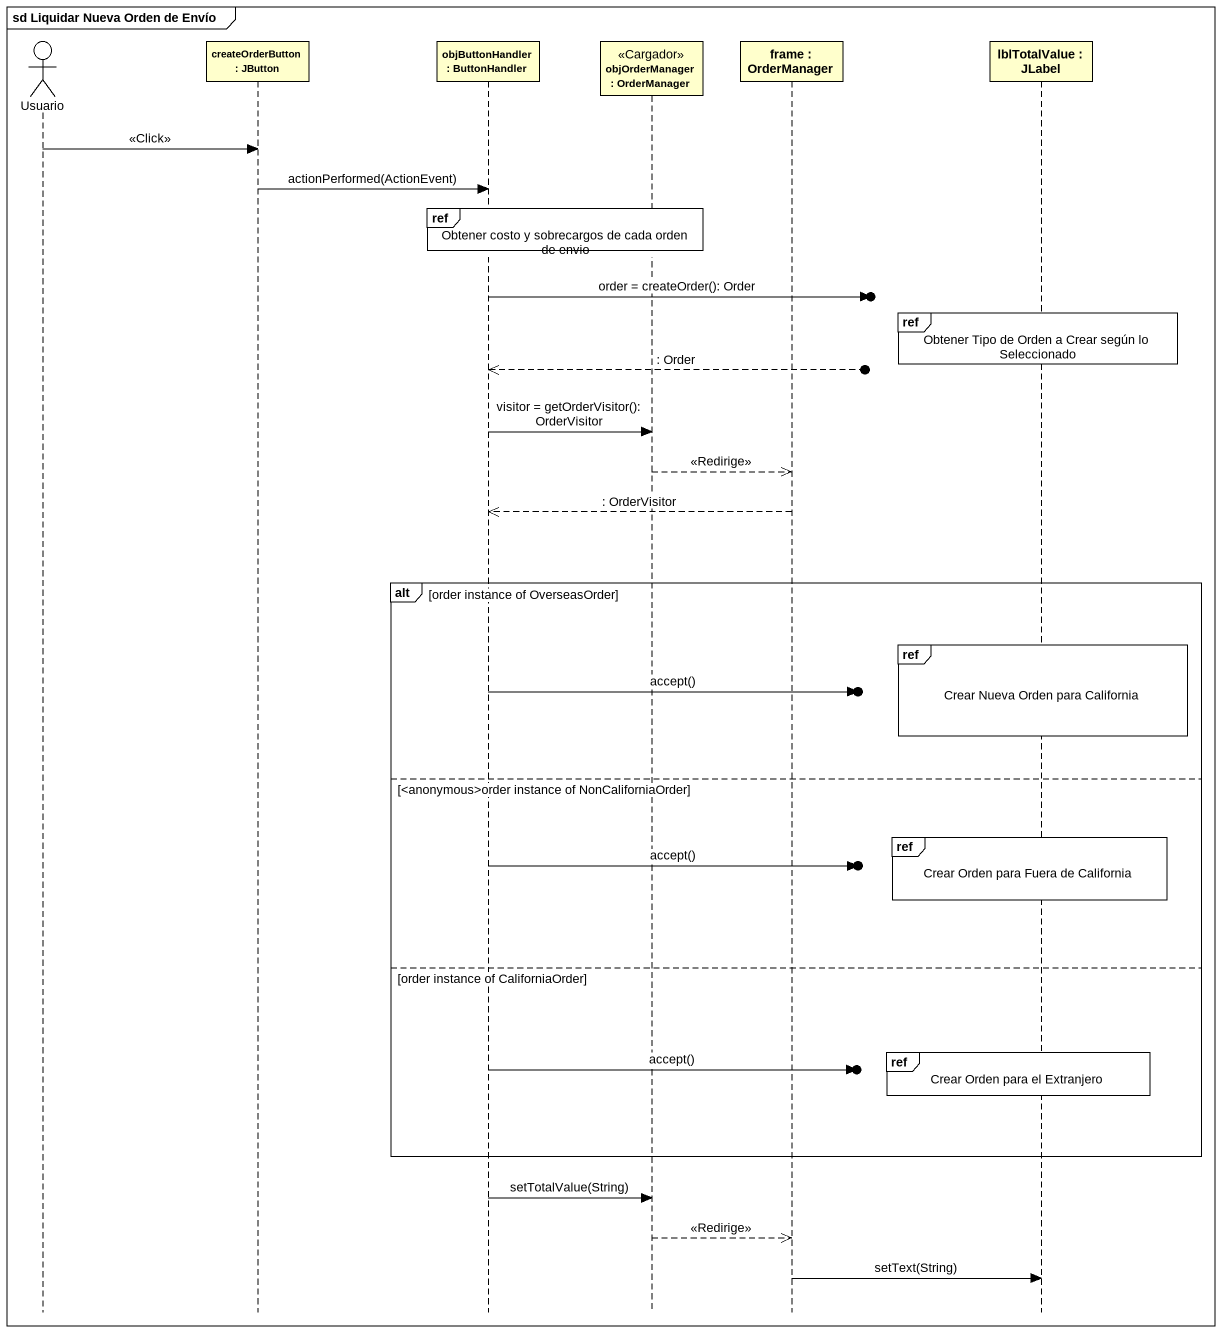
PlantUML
@startuml
mainframe sd Liquidar Nueva Orden de Envío
hide footbox
actor Usuario
participant "createOrderButton : JButton" as createOrderButton
participant "objButtonHandler : ButtonHandler" as objButtonHandler
participant "objOrderManager : OrderManager" as objOrderManager <<Cargador>>
participant "frame : OrderManager" as frame_
participant "lblTotalValue : JLabel" as lblTotalValue

Usuario -> createOrderButton : <<Click>>
createOrderButton -> objButtonHandler : actionPerformed(ActionEvent)
ref over objButtonHandler, objOrderManager : Obtener costo y sobrecargos de cada orden de envio
objButtonHandler ->o] : order = createOrder(): Order
ref over lblTotalValue : Obtener Tipo de Orden a Crear según lo Seleccionado
objButtonHandler <<--o] : : Order
objButtonHandler -> objOrderManager : visitor = getOrderVisitor(): OrderVisitor
objOrderManager -->> frame_ : <<Redirige>>
frame_ -->> objButtonHandler : : OrderVisitor
alt order instance of OverseasOrder
  ref over lblTotalValue : Crear Nueva Orden para California
  objButtonHandler ->o] : accept()
else <anonymous>order instance of NonCaliforniaOrder
  ref over lblTotalValue : Crear Orden para Fuera de California
  objButtonHandler ->o] : accept()
else order instance of CaliforniaOrder
  ref over lblTotalValue : Crear Orden para el Extranjero
  objButtonHandler ->o] : accept()
end
objButtonHandler -> objOrderManager : setTotalValue(String)
objOrderManager -->> frame_ : <<Redirige>>
frame_ -> lblTotalValue : setText(String)
@enduml
